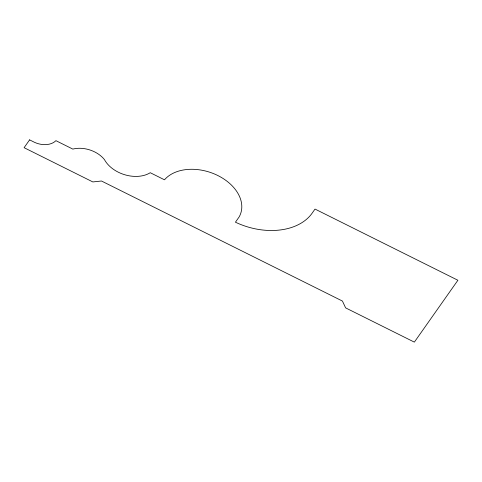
<?xml version="1.0" encoding="UTF-8"?>
<svg xmlns="http://www.w3.org/2000/svg" width="482" height="482" viewBox="0 0 482 482"><rect width="100%" height="100%" fill="white"/><g stroke="black" fill="none" stroke-linecap="round" stroke-linejoin="round"><path stroke-width="0.72" d="M29.601 139.87L24.1 147.691L92.839 181.937L101.479 181.009L342.431 301.057L345.612 307.877L414.351 342.13L457.9 280.259L315.017 209.074L312.493 212.658A60.364 41.856 18.1 0 1 235.433 222.196L239.102 216.984A42.247 29.294 18.1 0 0 217.882 175.556A42.247 29.294 18.1 0 0 164.495 179.816L150.245 172.713A28.438 19.72 18.1 0 1 104.419 159.56A24.395 16.918 18.1 0 0 72.824 149.095L55.912 140.666A17.792 12.339 18.1 0 1 34.571 142.353L29.601 139.87"/></g></svg>
